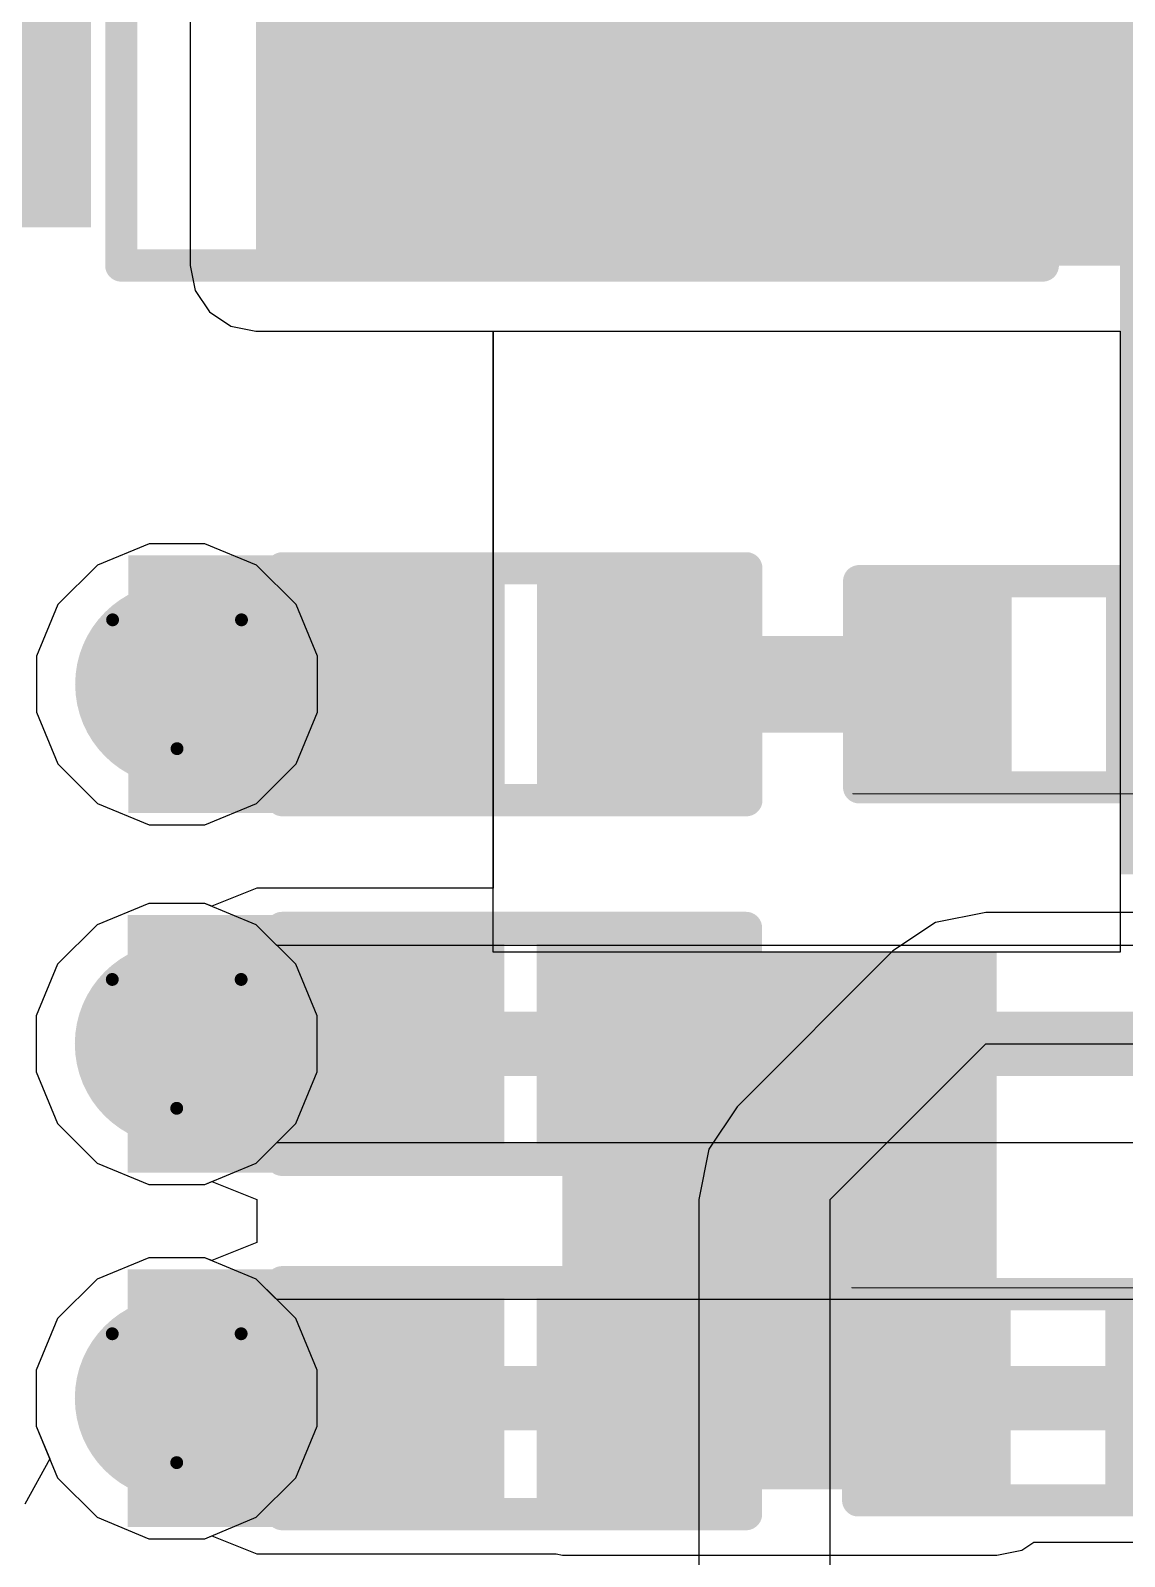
# Model space of a CAD drawing. Header units: inches. Extents: x -6 to 385, y -2 to 98.
# Drawn here: x 8.35 to 12.67, y 6.97 to 12.99 of the extents above; entities that cross this region are included whole.
import ezdxf

# ---------------------------------------------------------------- set-up
doc = ezdxf.new("R2010")
doc.units = ezdxf.units.IN
for name, color, linetype in [('Bottom Layer', 5, 'Continuous'), ('Bottom Overlay', 54, 'Continuous'), ('Bottom Paste', 16, 'Continuous'), ('Bottom Solder', 6, 'Continuous'), ('Drill Drawing', 1, 'Continuous'), ('Layer 1', 16, 'Continuous'), ('Layer 2', 76, 'Continuous'), ('Top Layer', 1, 'Continuous'), ('Top Solder', 216, 'Continuous'), ('Via Holes', 16, 'Continuous')]:
    doc.layers.add(name, color=color, linetype=linetype)

# ---------------------------------------------------------------- blocks, each defined once
blk = doc.blocks.new('SOT__223_B_14')
at = {"layer": 'Bottom Layer'}
blk.add_hatch(color=5, dxfattribs=at).paths.add_polyline_path([(-3.05, 4.05), (-1.55, 4.05), (-1.55, 2.05), (-3.05, 2.05)])
at = {"layer": 'Bottom Paste'}
blk.add_hatch(color=16, dxfattribs=at).paths.add_polyline_path([(-3.05, 4.05), (-1.55, 4.05), (-1.55, 2.05), (-3.05, 2.05)])
at = {"layer": 'Bottom Solder'}
blk.add_hatch(color=6, dxfattribs=at).paths.add_polyline_path([(-3.1516, 4.1516), (-1.4484, 4.1516), (-1.4484, 1.9484), (-3.1516, 1.9484)])
at = {"layer": 'Bottom Overlay'}
for points in [[(-3.302, 1.8288, 0.127, 0.127, 0), (-3.302, -1.8034, 0.127, 0.127, 0)], [(-3.302, 1.8288, 0.127, 0.127, 0), (3.302, 1.8288, 0.127, 0.127, 0)], [(-3.302, -1.8034, 0.127, 0.127, 0), (3.302, -1.8034, 0.127, 0.127, 0)]]:
    blk.add_lwpolyline(points, format="xyseb", dxfattribs=at)
for points in [[(-3.3338, 1.8288, 0.0635, 0.0635, 1), (-3.2702, 1.8288, 0.0635, 0.0635, 1)], [(-3.3338, 1.8288, 0.0635, 0.0635, 1), (-3.2702, 1.8288, 0.0635, 0.0635, 1)], [(-3.3338, -1.8034, 0.0635, 0.0635, 1), (-3.2702, -1.8034, 0.0635, 0.0635, 1)], [(-3.3338, -1.8034, 0.0635, 0.0635, 1), (-3.2702, -1.8034, 0.0635, 0.0635, 1)]]:
    blk.add_lwpolyline(points, format="xyseb", close=True, dxfattribs=at)
blk = doc.blocks.new('R___0402_B_22')
at = {"layer": 'Bottom Layer'}
for points in [[(-0.2413, 0.3175), (-0.2413, -0.3175), (-0.6985, -0.3175), (-0.6985, 0.3175)], [(0.6985, 0.3175), (0.6985, -0.3175), (0.2413, -0.3175), (0.2413, 0.3175)]]:
    blk.add_hatch(color=5, dxfattribs=at).paths.add_polyline_path(points)
at = {"layer": 'Bottom Paste'}
for points in [[(-0.2413, 0.3175), (-0.2413, -0.3175), (-0.6985, -0.3175), (-0.6985, 0.3175)], [(0.6985, 0.3175), (0.6985, -0.3175), (0.2413, -0.3175), (0.2413, 0.3175)]]:
    blk.add_hatch(color=16, dxfattribs=at).paths.add_polyline_path(points)
at = {"layer": 'Bottom Solder'}
for points in [[(-0.1863, 0.3725), (-0.1863, -0.3725), (-0.7535, -0.3725), (-0.7535, 0.3725)], [(0.7535, 0.3725), (0.7535, -0.3725), (0.1863, -0.3725), (0.1863, 0.3725)]]:
    blk.add_hatch(color=6, dxfattribs=at).paths.add_polyline_path(points)
at = {"layer": 'Bottom Overlay'}
for points in [[(-0.7874, 0.4064, 0.127, 0.127, 0), (-0.7874, -0.4064, 0.127, 0.127, 0)], [(0.7874, 0.4064, 0.127, 0.127, 0), (-0.7874, 0.4064, 0.127, 0.127, 0)], [(0.8128, 0.4318, 0.00323, 0.00323, 0), (-0.8128, 0.4318, 0.00323, 0.00323, 0)], [(0.7874, 0.4064, 0.127, 0.127, 0), (0.7874, -0.4064, 0.127, 0.127, 0)], [(0.7874, -0.4064, 0.127, 0.127, 0), (-0.7874, -0.4064, 0.127, 0.127, 0)]]:
    blk.add_lwpolyline(points, format="xyseb", dxfattribs=at)
for points in [[(-0.8191, 0.4064, 0.0635, 0.0635, 1), (-0.7556, 0.4064, 0.0635, 0.0635, 1)], [(-0.8191, 0.4064, 0.0635, 0.0635, 1), (-0.7556, 0.4064, 0.0635, 0.0635, 1)], [(-0.8136, 0.4318, 0.00161, 0.00161, 1), (-0.812, 0.4318, 0.00161, 0.00161, 1)], [(0.7556, 0.4064, 0.0635, 0.0635, 1), (0.8191, 0.4064, 0.0635, 0.0635, 1)], [(0.7556, 0.4064, 0.0635, 0.0635, 1), (0.8191, 0.4064, 0.0635, 0.0635, 1)], [(0.812, 0.4318, 0.00161, 0.00161, 1), (0.8136, 0.4318, 0.00161, 0.00161, 1)], [(-0.8191, -0.4064, 0.0635, 0.0635, 1), (-0.7556, -0.4064, 0.0635, 0.0635, 1)], [(-0.8191, -0.4064, 0.0635, 0.0635, 1), (-0.7556, -0.4064, 0.0635, 0.0635, 1)], [(0.7556, -0.4064, 0.0635, 0.0635, 1), (0.8191, -0.4064, 0.0635, 0.0635, 1)], [(0.7556, -0.4064, 0.0635, 0.0635, 1), (0.8191, -0.4064, 0.0635, 0.0635, 1)]]:
    blk.add_lwpolyline(points, format="xyseb", close=True, dxfattribs=at)
blk = doc.blocks.new('R___0402_B_55')
at = {"layer": 'Bottom Layer'}
for points in [[(-0.2413, 0.3175), (-0.2413, -0.3175), (-0.6985, -0.3175), (-0.6985, 0.3175)], [(0.6985, 0.3175), (0.6985, -0.3175), (0.2413, -0.3175), (0.2413, 0.3175)]]:
    blk.add_hatch(color=5, dxfattribs=at).paths.add_polyline_path(points)
at = {"layer": 'Bottom Paste'}
for points in [[(-0.2413, 0.3175), (-0.2413, -0.3175), (-0.6985, -0.3175), (-0.6985, 0.3175)], [(0.6985, 0.3175), (0.6985, -0.3175), (0.2413, -0.3175), (0.2413, 0.3175)]]:
    blk.add_hatch(color=16, dxfattribs=at).paths.add_polyline_path(points)
at = {"layer": 'Bottom Solder'}
for points in [[(-0.1863, 0.3725), (-0.1863, -0.3725), (-0.7535, -0.3725), (-0.7535, 0.3725)], [(0.7535, 0.3725), (0.7535, -0.3725), (0.1863, -0.3725), (0.1863, 0.3725)]]:
    blk.add_hatch(color=6, dxfattribs=at).paths.add_polyline_path(points)
at = {"layer": 'Bottom Overlay'}
for points in [[(-0.7874, -0.4064, 0.127, 0.127, 0), (-0.7874, 0.4064, 0.127, 0.127, 0)], [(-0.7874, 0.4064, 0.127, 0.127, 0), (0.7874, 0.4064, 0.127, 0.127, 0)], [(-0.8128, 0.4318, 0.00323, 0.00323, 0), (0.8128, 0.4318, 0.00323, 0.00323, 0)], [(0.7874, -0.4064, 0.127, 0.127, 0), (0.7874, 0.4064, 0.127, 0.127, 0)], [(-0.7874, -0.4064, 0.127, 0.127, 0), (0.7874, -0.4064, 0.127, 0.127, 0)]]:
    blk.add_lwpolyline(points, format="xyseb", dxfattribs=at)
for points in [[(-0.8191, 0.4064, 0.0635, 0.0635, 1), (-0.7556, 0.4064, 0.0635, 0.0635, 1)], [(-0.8191, 0.4064, 0.0635, 0.0635, 1), (-0.7556, 0.4064, 0.0635, 0.0635, 1)], [(-0.8136, 0.4318, 0.00161, 0.00161, 1), (-0.812, 0.4318, 0.00161, 0.00161, 1)], [(0.7556, 0.4064, 0.0635, 0.0635, 1), (0.8191, 0.4064, 0.0635, 0.0635, 1)], [(0.7556, 0.4064, 0.0635, 0.0635, 1), (0.8191, 0.4064, 0.0635, 0.0635, 1)], [(0.812, 0.4318, 0.00161, 0.00161, 1), (0.8136, 0.4318, 0.00161, 0.00161, 1)], [(-0.8191, -0.4064, 0.0635, 0.0635, 1), (-0.7556, -0.4064, 0.0635, 0.0635, 1)], [(-0.8191, -0.4064, 0.0635, 0.0635, 1), (-0.7556, -0.4064, 0.0635, 0.0635, 1)], [(0.7556, -0.4064, 0.0635, 0.0635, 1), (0.8191, -0.4064, 0.0635, 0.0635, 1)], [(0.7556, -0.4064, 0.0635, 0.0635, 1), (0.8191, -0.4064, 0.0635, 0.0635, 1)]]:
    blk.add_lwpolyline(points, format="xyseb", close=True, dxfattribs=at)
blk = doc.blocks.new('LED_0402_B_60')
at = {"layer": 'Bottom Layer'}
for points in [[(-0.785, 0.36), (-0.165, 0.36), (-0.165, -0.36), (-0.785, -0.36)], [(0.165, 0.36), (0.785, 0.36), (0.785, -0.36), (0.165, -0.36)]]:
    blk.add_hatch(color=5, dxfattribs=at).paths.add_polyline_path(points)
at = {"layer": 'Bottom Overlay'}
blk.add_hatch(color=54, dxfattribs=at).paths.add_polyline_path([(0.9381, -0.508), (1.5477, -0.508), (1.5477, 0.508), (0.9381, 0.508)])
at = {"layer": 'Bottom Paste'}
for points in [[(-0.785, 0.36), (-0.165, 0.36), (-0.165, -0.36), (-0.785, -0.36)], [(0.165, 0.36), (0.785, 0.36), (0.785, -0.36), (0.165, -0.36)]]:
    blk.add_hatch(color=16, dxfattribs=at).paths.add_polyline_path(points)
at = {"layer": 'Bottom Solder'}
for points in [[(-0.8866, 0.4616), (-0.0634, 0.4616), (-0.0634, -0.4616), (-0.8866, -0.4616)], [(0.0634, 0.4616), (0.8866, 0.4616), (0.8866, -0.4616), (0.0634, -0.4616)]]:
    blk.add_hatch(color=6, dxfattribs=at).paths.add_polyline_path(points)
at = {"layer": 'Bottom Overlay'}
for points in [[(0.9398, 0.4572, 0.127, 0.127, 0), (-0.889, 0.4572, 0.127, 0.127, 0)], [(-0.889, 0.4572, 0.127, 0.127, 0), (-0.889, -0.4572, 0.127, 0.127, 0)], [(0.9398, 0.4572, 0.127, 0.127, 0), (0.9398, -0.4572, 0.127, 0.127, 0)], [(0.9398, -0.4572, 0.127, 0.127, 0), (-0.889, -0.4572, 0.127, 0.127, 0)]]:
    blk.add_lwpolyline(points, format="xyseb", dxfattribs=at)
for points in [[(-0.9207, 0.4572, 0.0635, 0.0635, 1), (-0.8572, 0.4572, 0.0635, 0.0635, 1)], [(-0.9207, 0.4572, 0.0635, 0.0635, 1), (-0.8572, 0.4572, 0.0635, 0.0635, 1)], [(0.908, 0.4572, 0.0635, 0.0635, 1), (0.9715, 0.4572, 0.0635, 0.0635, 1)], [(0.908, 0.4572, 0.0635, 0.0635, 1), (0.9715, 0.4572, 0.0635, 0.0635, 1)], [(-0.9207, -0.4572, 0.0635, 0.0635, 1), (-0.8572, -0.4572, 0.0635, 0.0635, 1)], [(-0.9207, -0.4572, 0.0635, 0.0635, 1), (-0.8572, -0.4572, 0.0635, 0.0635, 1)], [(0.908, -0.4572, 0.0635, 0.0635, 1), (0.9715, -0.4572, 0.0635, 0.0635, 1)], [(0.908, -0.4572, 0.0635, 0.0635, 1), (0.9715, -0.4572, 0.0635, 0.0635, 1)]]:
    blk.add_lwpolyline(points, format="xyseb", close=True, dxfattribs=at)
blk = doc.blocks.new('LED_0402_B_61')
at = {"layer": 'Bottom Layer'}
for points in [[(-0.785, 0.36), (-0.165, 0.36), (-0.165, -0.36), (-0.785, -0.36)], [(0.165, 0.36), (0.785, 0.36), (0.785, -0.36), (0.165, -0.36)]]:
    blk.add_hatch(color=5, dxfattribs=at).paths.add_polyline_path(points)
at = {"layer": 'Bottom Overlay'}
blk.add_hatch(color=54, dxfattribs=at).paths.add_polyline_path([(0.9387, -0.508), (1.5483, -0.508), (1.5483, 0.508), (0.9387, 0.508)])
at = {"layer": 'Bottom Paste'}
for points in [[(-0.785, 0.36), (-0.165, 0.36), (-0.165, -0.36), (-0.785, -0.36)], [(0.165, 0.36), (0.785, 0.36), (0.785, -0.36), (0.165, -0.36)]]:
    blk.add_hatch(color=16, dxfattribs=at).paths.add_polyline_path(points)
at = {"layer": 'Bottom Solder'}
for points in [[(-0.8866, 0.4616), (-0.0634, 0.4616), (-0.0634, -0.4616), (-0.8866, -0.4616)], [(0.0634, 0.4616), (0.8866, 0.4616), (0.8866, -0.4616), (0.0634, -0.4616)]]:
    blk.add_hatch(color=6, dxfattribs=at).paths.add_polyline_path(points)
at = {"layer": 'Bottom Overlay'}
for points in [[(0.9398, 0.4572, 0.127, 0.127, 0), (-0.889, 0.4572, 0.127, 0.127, 0)], [(-0.889, 0.4572, 0.127, 0.127, 0), (-0.889, -0.4572, 0.127, 0.127, 0)], [(0.9398, 0.4572, 0.127, 0.127, 0), (0.9398, -0.4572, 0.127, 0.127, 0)], [(0.9398, -0.4572, 0.127, 0.127, 0), (-0.889, -0.4572, 0.127, 0.127, 0)]]:
    blk.add_lwpolyline(points, format="xyseb", dxfattribs=at)
for points in [[(-0.9207, 0.4572, 0.0635, 0.0635, 1), (-0.8572, 0.4572, 0.0635, 0.0635, 1)], [(-0.9207, 0.4572, 0.0635, 0.0635, 1), (-0.8572, 0.4572, 0.0635, 0.0635, 1)], [(0.9081, 0.4572, 0.0635, 0.0635, 1), (0.9716, 0.4572, 0.0635, 0.0635, 1)], [(0.9081, 0.4572, 0.0635, 0.0635, 1), (0.9716, 0.4572, 0.0635, 0.0635, 1)], [(-0.9207, -0.4572, 0.0635, 0.0635, 1), (-0.8572, -0.4572, 0.0635, 0.0635, 1)], [(-0.9207, -0.4572, 0.0635, 0.0635, 1), (-0.8572, -0.4572, 0.0635, 0.0635, 1)], [(0.908, -0.4572, 0.0635, 0.0635, 1), (0.9715, -0.4572, 0.0635, 0.0635, 1)], [(0.908, -0.4572, 0.0635, 0.0635, 1), (0.9715, -0.4572, 0.0635, 0.0635, 1)]]:
    blk.add_lwpolyline(points, format="xyseb", close=True, dxfattribs=at)
blk = doc.blocks.new('LED_0402_B_62')
at = {"layer": 'Bottom Layer'}
for points in [[(-0.785, 0.36), (-0.165, 0.36), (-0.165, -0.36), (-0.785, -0.36)], [(0.165, 0.36), (0.785, 0.36), (0.785, -0.36), (0.165, -0.36)]]:
    blk.add_hatch(color=5, dxfattribs=at).paths.add_polyline_path(points)
at = {"layer": 'Bottom Overlay'}
blk.add_hatch(color=54, dxfattribs=at).paths.add_polyline_path([(0.9387, -0.508), (1.5483, -0.508), (1.5483, 0.508), (0.9387, 0.508)])
at = {"layer": 'Bottom Paste'}
for points in [[(-0.785, 0.36), (-0.165, 0.36), (-0.165, -0.36), (-0.785, -0.36)], [(0.165, 0.36), (0.785, 0.36), (0.785, -0.36), (0.165, -0.36)]]:
    blk.add_hatch(color=16, dxfattribs=at).paths.add_polyline_path(points)
at = {"layer": 'Bottom Solder'}
for points in [[(-0.8866, 0.4616), (-0.0634, 0.4616), (-0.0634, -0.4616), (-0.8866, -0.4616)], [(0.0634, 0.4616), (0.8866, 0.4616), (0.8866, -0.4616), (0.0634, -0.4616)]]:
    blk.add_hatch(color=6, dxfattribs=at).paths.add_polyline_path(points)
at = {"layer": 'Bottom Overlay'}
for points in [[(0.9398, 0.4572, 0.127, 0.127, 0), (-0.889, 0.4572, 0.127, 0.127, 0)], [(-0.889, 0.4572, 0.127, 0.127, 0), (-0.889, -0.4572, 0.127, 0.127, 0)], [(0.9398, 0.4572, 0.127, 0.127, 0), (0.9398, -0.4572, 0.127, 0.127, 0)], [(0.9398, -0.4572, 0.127, 0.127, 0), (-0.889, -0.4572, 0.127, 0.127, 0)]]:
    blk.add_lwpolyline(points, format="xyseb", dxfattribs=at)
for points in [[(-0.9208, 0.4572, 0.0635, 0.0635, 1), (-0.8573, 0.4572, 0.0635, 0.0635, 1)], [(-0.9208, 0.4572, 0.0635, 0.0635, 1), (-0.8573, 0.4572, 0.0635, 0.0635, 1)], [(0.908, 0.4572, 0.0635, 0.0635, 1), (0.9715, 0.4572, 0.0635, 0.0635, 1)], [(0.908, 0.4572, 0.0635, 0.0635, 1), (0.9715, 0.4572, 0.0635, 0.0635, 1)], [(-0.9208, -0.4572, 0.0635, 0.0635, 1), (-0.8573, -0.4572, 0.0635, 0.0635, 1)], [(-0.9208, -0.4572, 0.0635, 0.0635, 1), (-0.8573, -0.4572, 0.0635, 0.0635, 1)], [(0.908, -0.4572, 0.0635, 0.0635, 1), (0.9715, -0.4572, 0.0635, 0.0635, 1)], [(0.908, -0.4572, 0.0635, 0.0635, 1), (0.9715, -0.4572, 0.0635, 0.0635, 1)]]:
    blk.add_lwpolyline(points, format="xyseb", close=True, dxfattribs=at)

msp = doc.modelspace()

# ---------------------------------------------------------------- hatches: boundary and pattern name
at = {"layer": 'Bottom Layer'}
for points in [[(9.2427, 12.065), (15.55, 12.065), (15.55, 18.669), (9.2427, 18.669)], [(12.6492, 9.664), (15.9799, 9.664), (15.9799, 18.669), (12.6492, 18.669)], [(10.4507, 7.239), (12.1629, 7.239), (12.1629, 9.356), (10.4507, 9.356)]]:
    msp.add_hatch(color=5, dxfattribs=at).paths.add_polyline_path(points)
h = msp.add_hatch(color=5, dxfattribs=at)
edge = h.paths.add_edge_path()
edge.add_arc((8.9319, 10.414), 0.3, 0, 360)
h = msp.add_hatch(color=5, dxfattribs=at)
edge = h.paths.add_edge_path()
edge.add_arc((8.9306, 8.996), 0.3, 0, 360)
h = msp.add_hatch(color=5, dxfattribs=at)
edge = h.paths.add_edge_path()
edge.add_arc((8.9306, 7.599), 0.3, 0, 360)
at = {"layer": 'Bottom Solder'}
h = msp.add_hatch(color=6, dxfattribs=at)
edge = h.paths.add_edge_path()
edge.add_arc((8.9319, 10.414), 0.4016, 0, 360)
h = msp.add_hatch(color=6, dxfattribs=at)
edge = h.paths.add_edge_path()
edge.add_arc((8.9306, 8.996), 0.4016, 0, 360)
h = msp.add_hatch(color=6, dxfattribs=at)
edge = h.paths.add_edge_path()
edge.add_arc((8.9306, 7.599), 0.4016, 0, 360)
at = {"layer": 'Layer 1'}
h = msp.add_hatch(color=16, dxfattribs=at)
edge = h.paths.add_edge_path()
edge.add_arc((8.9319, 10.414), 0.3, 0, 360)
h = msp.add_hatch(color=16, dxfattribs=at)
edge = h.paths.add_edge_path()
edge.add_arc((8.9306, 8.996), 0.3, 0, 360)
h = msp.add_hatch(color=16, dxfattribs=at)
edge = h.paths.add_edge_path()
edge.add_arc((8.9306, 7.599), 0.3, 0, 360)
at = {"layer": 'Layer 2'}
h = msp.add_hatch(color=76, dxfattribs=at)
edge = h.paths.add_edge_path()
edge.add_arc((8.9319, 10.414), 0.3, 0, 360)
h = msp.add_hatch(color=76, dxfattribs=at)
edge = h.paths.add_edge_path()
edge.add_arc((8.9306, 8.996), 0.3, 0, 360)
h = msp.add_hatch(color=76, dxfattribs=at)
edge = h.paths.add_edge_path()
edge.add_arc((8.9306, 7.599), 0.3, 0, 360)
at = {"layer": 'Top Layer'}
h = msp.add_hatch(color=1, dxfattribs=at)
edge = h.paths.add_edge_path()
edge.add_arc((8.9319, 10.414), 0.3, 0, 360)
h = msp.add_hatch(color=1, dxfattribs=at)
edge = h.paths.add_edge_path()
edge.add_arc((8.9306, 8.996), 0.3, 0, 360)
h = msp.add_hatch(color=1, dxfattribs=at)
edge = h.paths.add_edge_path()
edge.add_arc((8.9306, 7.599), 0.3, 0, 360)
at = {"layer": 'Top Solder'}
h = msp.add_hatch(color=216, dxfattribs=at)
edge = h.paths.add_edge_path()
edge.add_arc((8.9319, 10.414), 0.4016, 0, 360)
h = msp.add_hatch(color=216, dxfattribs=at)
edge = h.paths.add_edge_path()
edge.add_arc((8.9306, 8.996), 0.4016, 0, 360)
h = msp.add_hatch(color=216, dxfattribs=at)
edge = h.paths.add_edge_path()
edge.add_arc((8.9306, 7.599), 0.4016, 0, 360)
at = {"layer": 'Via Holes'}
h = msp.add_hatch(color=7, dxfattribs=at)
edge = h.paths.add_edge_path()
edge.add_arc((8.9319, 10.414), 0.15, 0, 360)
h = msp.add_hatch(color=7, dxfattribs=at)
edge = h.paths.add_edge_path()
edge.add_arc((8.9306, 8.996), 0.15, 0, 360)
h = msp.add_hatch(color=7, dxfattribs=at)
edge = h.paths.add_edge_path()
edge.add_arc((8.9306, 7.599), 0.15, 0, 360)

# ---------------------------------------------------------------- linework, layer by layer
at = {"layer": 'Bottom Layer'}
for p, q in [((8.9837, 14.358), (8.9837, 12.065)), ((8.9837, 12.065), (9.0034, 11.9659)), ((9.0034, 11.9659), (9.0596, 11.8819)), ((9.0596, 11.8819), (9.1436, 11.8257)), ((9.1436, 11.8257), (9.2427, 11.806)), ((9.2427, 11.806), (10.1782, 11.806)), ((10.1782, 9.3572), (10.1782, 11.806)), ((10.1782, 11.806), (12.6492, 11.806)), ((10.1782, 11.806), (10.1782, 9.61)), ((12.6492, 11.806), (12.6492, 9.3572)), ((9.2467, 9.61), (9.0689, 9.5384)), ((10.1782, 9.61), (9.2467, 9.61)), ((9.2467, 9.61), (9.2467, 9.61)), ((8.8204, 9.55), (8.6168, 9.4657)), ((9.0408, 9.55), (8.8204, 9.55)), ((9.0689, 9.5384), (9.0408, 9.55)), ((8.6168, 9.4657), (8.461, 9.3098)), ((12.6492, 9.3572), (10.1782, 9.3572)), ((8.461, 9.3098), (8.3766, 9.1062)), ((8.3766, 9.1062), (8.3766, 8.8858)), ((8.3766, 8.8858), (8.461, 8.6822)), ((8.461, 8.6822), (8.6168, 8.5263)), ((8.6168, 8.5263), (8.8204, 8.442)), ((8.8204, 8.442), (9.0408, 8.442)), ((9.0408, 8.442), (9.0689, 8.4536)), ((9.0689, 8.4536), (9.2467, 8.382)), ((9.2467, 8.382), (9.2467, 8.213)), ((9.2467, 8.213), (9.0689, 8.1414)), ((8.8204, 8.153), (8.6168, 8.0687)), ((9.0408, 8.153), (8.8204, 8.153)), ((9.0689, 8.1414), (9.0408, 8.153)), ((8.6168, 8.0687), (8.461, 7.9128)), ((8.461, 7.9128), (8.3766, 7.7092)), ((8.3766, 7.7092), (8.3766, 7.4888)), ((8.3766, 7.4888), (8.461, 7.2852)), ((8.461, 7.2852), (8.6168, 7.1293)), ((8.6168, 7.1293), (8.8204, 7.045)), ((8.8204, 7.045), (9.0408, 7.045)), ((9.0408, 7.045), (9.0689, 7.0566)), ((9.0689, 7.0566), (9.2467, 6.985)), ((9.2467, 6.985), (9.2467, 6.985)), ((9.2467, 6.985), (10.4257, 6.985)), ((10.4257, 6.985), (10.4507, 6.98)), ((10.4507, 6.98), (12.1629, 6.98)), ((12.1629, 6.98), (12.262, 6.9997)), ((12.262, 6.9997), (12.3086, 7.0309)), ((12.3086, 7.0309), (13.3567, 7.0309))]:
    msp.add_line(p, q, dxfattribs=at)
for points in [[(8.9319, 10.414, 0.508, 0.508, 0), (9.7461, 10.414, 0.508, 0.508, 0)], [(10.762, 10.414, 0.381, 0.381, 0), (11.938, 10.414, 0.381, 0.381, 0)], [(8.9306, 8.996, 0.508, 0.508, 0), (9.7449, 8.996, 0.508, 0.508, 0)], [(8.9306, 7.599, 0.508, 0.508, 0), (9.7449, 7.599, 0.508, 0.508, 0)]]:
    msp.add_lwpolyline(points, format="xyseb", dxfattribs=at)
for points in [[(8.8049, 10.414, 0.254, 0.254, 1), (9.0589, 10.414, 0.254, 0.254, 1)], [(9.6191, 10.414, 0.254, 0.254, 1), (9.8731, 10.414, 0.254, 0.254, 1)], [(10.6668, 10.414, 0.1905, 0.1905, 1), (10.8573, 10.414, 0.1905, 0.1905, 1)], [(11.8428, 10.414, 0.1905, 0.1905, 1), (12.0333, 10.414, 0.1905, 0.1905, 1)], [(8.8036, 8.996, 0.254, 0.254, 1), (9.0576, 8.996, 0.254, 0.254, 1)], [(9.6179, 8.996, 0.254, 0.254, 1), (9.8719, 8.996, 0.254, 0.254, 1)], [(8.8036, 7.599, 0.254, 0.254, 1), (9.0576, 7.599, 0.254, 0.254, 1)], [(9.6179, 7.599, 0.254, 0.254, 1), (9.8719, 7.599, 0.254, 0.254, 1)]]:
    msp.add_lwpolyline(points, format="xyseb", close=True, dxfattribs=at)
at = {"layer": 'Drill Drawing'}
for points in [[(8.6779, 10.668, 0.0508, 0.0508, 0), (9.1859, 10.668, 0.0508, 0.0508, 0)], [(8.6779, 10.668, 0.0508, 0.0508, 0), (8.9319, 10.16, 0.0508, 0.0508, 0)], [(8.9319, 10.16, 0.0508, 0.0508, 0), (9.1859, 10.668, 0.0508, 0.0508, 0)], [(8.6766, 9.25, 0.0508, 0.0508, 0), (9.1846, 9.25, 0.0508, 0.0508, 0)], [(8.6766, 9.25, 0.0508, 0.0508, 0), (8.9306, 8.742, 0.0508, 0.0508, 0)], [(8.9306, 8.742, 0.0508, 0.0508, 0), (9.1846, 9.25, 0.0508, 0.0508, 0)], [(8.6766, 7.853, 0.0508, 0.0508, 0), (9.1846, 7.853, 0.0508, 0.0508, 0)], [(8.6766, 7.853, 0.0508, 0.0508, 0), (8.9306, 7.345, 0.0508, 0.0508, 0)], [(8.9306, 7.345, 0.0508, 0.0508, 0), (9.1846, 7.853, 0.0508, 0.0508, 0)]]:
    msp.add_lwpolyline(points, format="xyseb", dxfattribs=at)
for points in [[(8.6652, 10.668, 0.0254, 0.0254, 1), (8.6906, 10.668, 0.0254, 0.0254, 1)], [(8.6652, 10.668, 0.0254, 0.0254, 1), (8.6906, 10.668, 0.0254, 0.0254, 1)], [(9.1732, 10.668, 0.0254, 0.0254, 1), (9.1986, 10.668, 0.0254, 0.0254, 1)], [(9.1732, 10.668, 0.0254, 0.0254, 1), (9.1986, 10.668, 0.0254, 0.0254, 1)], [(8.9192, 10.16, 0.0254, 0.0254, 1), (8.9446, 10.16, 0.0254, 0.0254, 1)], [(8.9192, 10.16, 0.0254, 0.0254, 1), (8.9446, 10.16, 0.0254, 0.0254, 1)], [(8.6639, 9.25, 0.0254, 0.0254, 1), (8.6893, 9.25, 0.0254, 0.0254, 1)], [(8.6639, 9.25, 0.0254, 0.0254, 1), (8.6893, 9.25, 0.0254, 0.0254, 1)], [(9.1719, 9.25, 0.0254, 0.0254, 1), (9.1973, 9.25, 0.0254, 0.0254, 1)], [(9.1719, 9.25, 0.0254, 0.0254, 1), (9.1973, 9.25, 0.0254, 0.0254, 1)], [(8.9179, 8.742, 0.0254, 0.0254, 1), (8.9433, 8.742, 0.0254, 0.0254, 1)], [(8.9179, 8.742, 0.0254, 0.0254, 1), (8.9433, 8.742, 0.0254, 0.0254, 1)], [(8.6639, 7.853, 0.0254, 0.0254, 1), (8.6893, 7.853, 0.0254, 0.0254, 1)], [(8.6639, 7.853, 0.0254, 0.0254, 1), (8.6893, 7.853, 0.0254, 0.0254, 1)], [(9.1719, 7.853, 0.0254, 0.0254, 1), (9.1973, 7.853, 0.0254, 0.0254, 1)], [(9.1719, 7.853, 0.0254, 0.0254, 1), (9.1973, 7.853, 0.0254, 0.0254, 1)], [(8.9179, 7.345, 0.0254, 0.0254, 1), (8.9433, 7.345, 0.0254, 0.0254, 1)], [(8.9179, 7.345, 0.0254, 0.0254, 1), (8.9433, 7.345, 0.0254, 0.0254, 1)]]:
    msp.add_lwpolyline(points, format="xyseb", close=True, dxfattribs=at)
at = {"layer": 'Layer 1'}
for p, q in [((8.8204, 9.55), (8.6168, 9.4657)), ((9.0408, 9.55), (8.8204, 9.55)), ((9.2444, 9.4657), (9.0408, 9.55)), ((8.6168, 9.4657), (8.461, 9.3098)), ((9.4003, 9.3098), (9.2444, 9.4657)), ((8.461, 9.3098), (8.3766, 9.1062)), ((9.4846, 9.1062), (9.4003, 9.3098)), ((8.3766, 9.1062), (8.3766, 8.8858)), ((9.4846, 8.8858), (9.4846, 9.1062)), ((8.3766, 8.8858), (8.461, 8.6822)), ((9.4003, 8.6822), (9.4846, 8.8858)), ((8.461, 8.6822), (8.6168, 8.5263)), ((9.2444, 8.5263), (9.4003, 8.6822)), ((8.6168, 8.5263), (8.8204, 8.442)), ((9.0408, 8.442), (9.2444, 8.5263)), ((8.8204, 8.442), (9.0408, 8.442)), ((8.8204, 8.153), (8.6168, 8.0687)), ((9.0408, 8.153), (8.8204, 8.153)), ((9.2444, 8.0687), (9.0408, 8.153)), ((8.6168, 8.0687), (8.461, 7.9128)), ((9.4003, 7.9128), (9.2444, 8.0687)), ((8.461, 7.9128), (8.3766, 7.7092)), ((9.4846, 7.7092), (9.4003, 7.9128)), ((8.3766, 7.7092), (8.3766, 7.4888)), ((9.4846, 7.4888), (9.4846, 7.7092)), ((8.3766, 7.4888), (8.461, 7.2852)), ((9.4003, 7.2852), (9.4846, 7.4888)), ((8.461, 7.2852), (8.6168, 7.1293)), ((9.2444, 7.1293), (9.4003, 7.2852)), ((8.6168, 7.1293), (8.8204, 7.045)), ((9.0408, 7.045), (9.2444, 7.1293)), ((8.8204, 7.045), (9.0408, 7.045))]:
    msp.add_line(p, q, dxfattribs=at)
at = {"layer": 'Layer 2'}
for p, q in [((8.8217, 10.968), (8.6181, 10.8837)), ((9.0421, 10.968), (8.8217, 10.968)), ((9.2457, 10.8837), (9.0421, 10.968)), ((8.6181, 10.8837), (8.4622, 10.7278)), ((9.4015, 10.7278), (9.2457, 10.8837)), ((8.4622, 10.7278), (8.3779, 10.5242)), ((9.4859, 10.5242), (9.4015, 10.7278)), ((8.3779, 10.5242), (8.3779, 10.3038)), ((9.4859, 10.3038), (9.4859, 10.5242)), ((8.3779, 10.3038), (8.4622, 10.1002)), ((9.4015, 10.1002), (9.4859, 10.3038)), ((8.4622, 10.1002), (8.6181, 9.9443)), ((9.2457, 9.9443), (9.4015, 10.1002)), ((8.6181, 9.9443), (8.8217, 9.86)), ((9.0421, 9.86), (9.2457, 9.9443)), ((8.8217, 9.86), (9.0421, 9.86)), ((8.8204, 9.55), (8.6168, 9.4657)), ((9.0408, 9.55), (8.8204, 9.55)), ((9.2444, 9.4657), (9.0408, 9.55)), ((12.1202, 9.514), (11.922, 9.4745)), ((14.3952, 9.514), (12.1202, 9.514)), ((8.6168, 9.4657), (8.461, 9.3098)), ((9.4003, 9.3098), (9.2444, 9.4657)), ((11.922, 9.4745), (11.754, 9.3623)), ((11.754, 9.3623), (11.1399, 8.7482)), ((8.461, 9.3098), (8.3766, 9.1062)), ((9.4846, 9.1062), (9.4003, 9.3098)), ((8.3766, 9.1062), (8.3766, 8.8858)), ((9.4846, 8.8858), (9.4846, 9.1062)), ((11.5062, 8.382), (12.1202, 8.996)), ((12.1202, 8.996), (14.3952, 8.996)), ((8.3766, 8.8858), (8.461, 8.6822)), ((9.4003, 8.6822), (9.4846, 8.8858)), ((11.1399, 8.7482), (11.0277, 8.5802)), ((8.461, 8.6822), (8.6168, 8.5263)), ((9.2444, 8.5263), (9.4003, 8.6822)), ((11.0277, 8.5802), (10.9882, 8.382)), ((8.6168, 8.5263), (8.8204, 8.442)), ((9.0408, 8.442), (9.2444, 8.5263)), ((8.8204, 8.442), (9.0408, 8.442)), ((10.9882, 8.382), (10.9882, 0.9883)), ((11.5062, 0.9883), (11.5062, 8.382)), ((8.8204, 8.153), (8.6168, 8.0687)), ((9.0408, 8.153), (8.8204, 8.153)), ((9.2444, 8.0687), (9.0408, 8.153)), ((8.6168, 8.0687), (8.461, 7.9128)), ((9.4003, 7.9128), (9.2444, 8.0687)), ((8.461, 7.9128), (8.3766, 7.7092)), ((9.4846, 7.7092), (9.4003, 7.9128)), ((8.3766, 7.7092), (8.3766, 7.4888)), ((9.4846, 7.4888), (9.4846, 7.7092)), ((8.3766, 7.4888), (8.461, 7.2852)), ((9.4003, 7.2852), (9.4846, 7.4888)), ((8.461, 7.2852), (8.6168, 7.1293)), ((9.2444, 7.1293), (9.4003, 7.2852)), ((8.6168, 7.1293), (8.8204, 7.045)), ((9.0408, 7.045), (9.2444, 7.1293)), ((8.8204, 7.045), (9.0408, 7.045))]:
    msp.add_line(p, q, dxfattribs=at)
at = {"layer": 'Top Layer'}
for p, q in [((8.8204, 9.55), (8.6168, 9.4657)), ((9.0408, 9.55), (8.8204, 9.55)), ((9.2444, 9.4657), (9.0408, 9.55)), ((8.6168, 9.4657), (8.461, 9.3098)), ((9.3256, 9.3845), (9.2444, 9.4657)), ((18.1488, 9.3845), (9.3256, 9.3845)), ((8.461, 9.3098), (8.3766, 9.1062)), ((8.3766, 9.1062), (8.3766, 8.8858)), ((8.3766, 8.8858), (8.461, 8.6822)), ((8.461, 8.6822), (8.6168, 8.5263)), ((9.2444, 8.5263), (9.3256, 8.6075)), ((9.3256, 8.6075), (16.3012, 8.6075)), ((8.6168, 8.5263), (8.8204, 8.442)), ((9.0408, 8.442), (9.2444, 8.5263)), ((8.8204, 8.442), (9.0408, 8.442)), ((8.8204, 8.153), (8.6168, 8.0687)), ((9.0408, 8.153), (8.8204, 8.153)), ((9.2444, 8.0687), (9.0408, 8.153)), ((8.6168, 8.0687), (8.461, 7.9128)), ((9.3256, 7.9875), (9.2444, 8.0687)), ((16.3191, 7.9875), (9.3256, 7.9875)), ((8.461, 7.9128), (8.3766, 7.7092)), ((8.3766, 7.7092), (8.3766, 7.4888)), ((8.3766, 7.4888), (8.4302, 7.3595)), ((8.4302, 7.3595), (8.3321, 7.1817))]:
    msp.add_line(p, q, dxfattribs=at)
for points in [[(8.9306, 8.996, 0.254, 0.254, 0), (18.3097, 8.996, 0.254, 0.254, 0)], [(8.9306, 7.599, 0.254, 0.254, 0), (19.4506, 7.599, 0.254, 0.254, 0)]]:
    msp.add_lwpolyline(points, format="xyseb", dxfattribs=at)
for points in [[(8.8671, 8.996, 0.127, 0.127, 1), (8.9941, 8.996, 0.127, 0.127, 1)], [(8.8671, 7.599, 0.127, 0.127, 1), (8.9941, 7.599, 0.127, 0.127, 1)]]:
    msp.add_lwpolyline(points, format="xyseb", close=True, dxfattribs=at)

# ---------------------------------------------------------------- block references
for name, p, rotation in [('SOT__223_B_14', (10.541, 15.367), 90), ('LED_0402_B_60', (10.287, 10.414), 180), ('R___0402_B_22', (12.4079, 10.414), 180), ('LED_0402_B_61', (10.2857, 8.996), 180), ('LED_0402_B_62', (10.2857, 7.599), 180)]:
    msp.add_blockref(name, p, dxfattribs=dict(rotation=rotation))
msp.add_blockref('R___0402_B_55', (12.4042, 7.6024))

doc.saveas('drawing.dxf')
